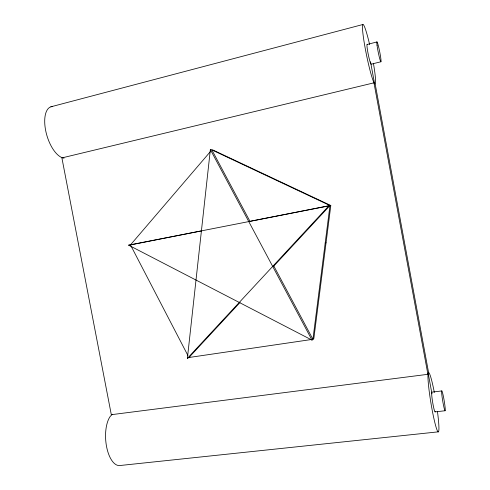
<?xml version="1.0" encoding="UTF-8"?>
<svg xmlns="http://www.w3.org/2000/svg" width="490" height="490" viewBox="0 0 490 490"><rect width="100%" height="100%" fill="white"/><g stroke="black" fill="none" stroke-linecap="round" stroke-linejoin="round"><path stroke-width="0.73" d="M189.979 356.928L187.382 358.374L210.363 149.603L213.315 150.179L330.805 205.506L313.845 338.504L312.001 340.109L128.601 245.159L330.805 205.506M240.057 302.428L188.95 357.504L312.926 339.301L329.972 205.537L211.845 149.891L249.967 221.327L248.693 221.449M427.911 374.311L428.487 372.051L375.248 84.366L373.962 82.828L61.899 157.915L111.31 414.693L427.911 374.311L373.962 82.828M128.601 245.159L130.469 244.914L210.357 151.631M187.382 358.374L329.133 205.567M272.685 266.413L273.83 266.039L329.972 205.537L250.715 221.18M112.333 414.289L110.244 416.365A26.515 12.054 85.9 0 0 106.655 447.058A26.515 12.054 85.9 0 0 120.124 465.5L438.354 431.837M325.195 243.009L326.052 242.758M50.88 106.814L362.912 24.5M367.084 44.474L376.908 41.956M380.975 61.752L371.206 64.178A10.088 0.876 78.5 0 1 368.149 53.863A10.088 0.876 78.5 0 1 367.347 44.621M130.469 244.914L201.451 230.906M441.821 390.934L431.898 392.129A10.008 0.864 80.7 0 0 432.793 403.123A10.008 0.864 80.7 0 0 435.261 411.557M435.083 411.876L445.079 410.749A10.045 0.747 80.5 0 0 443.291 395.945A10.045 0.747 80.5 0 0 441.955 395.822A10.045 0.747 80.5 0 0 445.079 410.749M273.83 266.039L312.926 339.301M210.363 149.603L312.001 340.109M130.818 245.588L187.897 355.477M370.538 61.844L374.55 83.533M428.174 373.276L431.984 393.868M437.454 411.569A30.037 2.591 80.7 0 1 435.426 424.867A30.037 2.591 80.7 0 1 427.935 376.051L428.138 373.325L428.695 372.59A30.037 2.591 80.7 0 1 434.324 392.429M373.496 63.78A30.288 2.634 78.5 0 1 372.235 78.051A30.288 2.634 78.5 0 1 362.606 30.19A30.288 2.634 78.5 0 1 369.638 44.608M64.061 158.135A26.711 12.219 73.3 0 1 46.029 132.227A26.711 12.219 73.3 0 1 52.142 106.557M377.073 45.527A10.131 0.76 78.7 0 0 380.755 61.654A10.131 0.76 78.7 0 0 378.978 48.418A10.131 0.76 78.7 0 0 377.073 45.527"/></g></svg>
